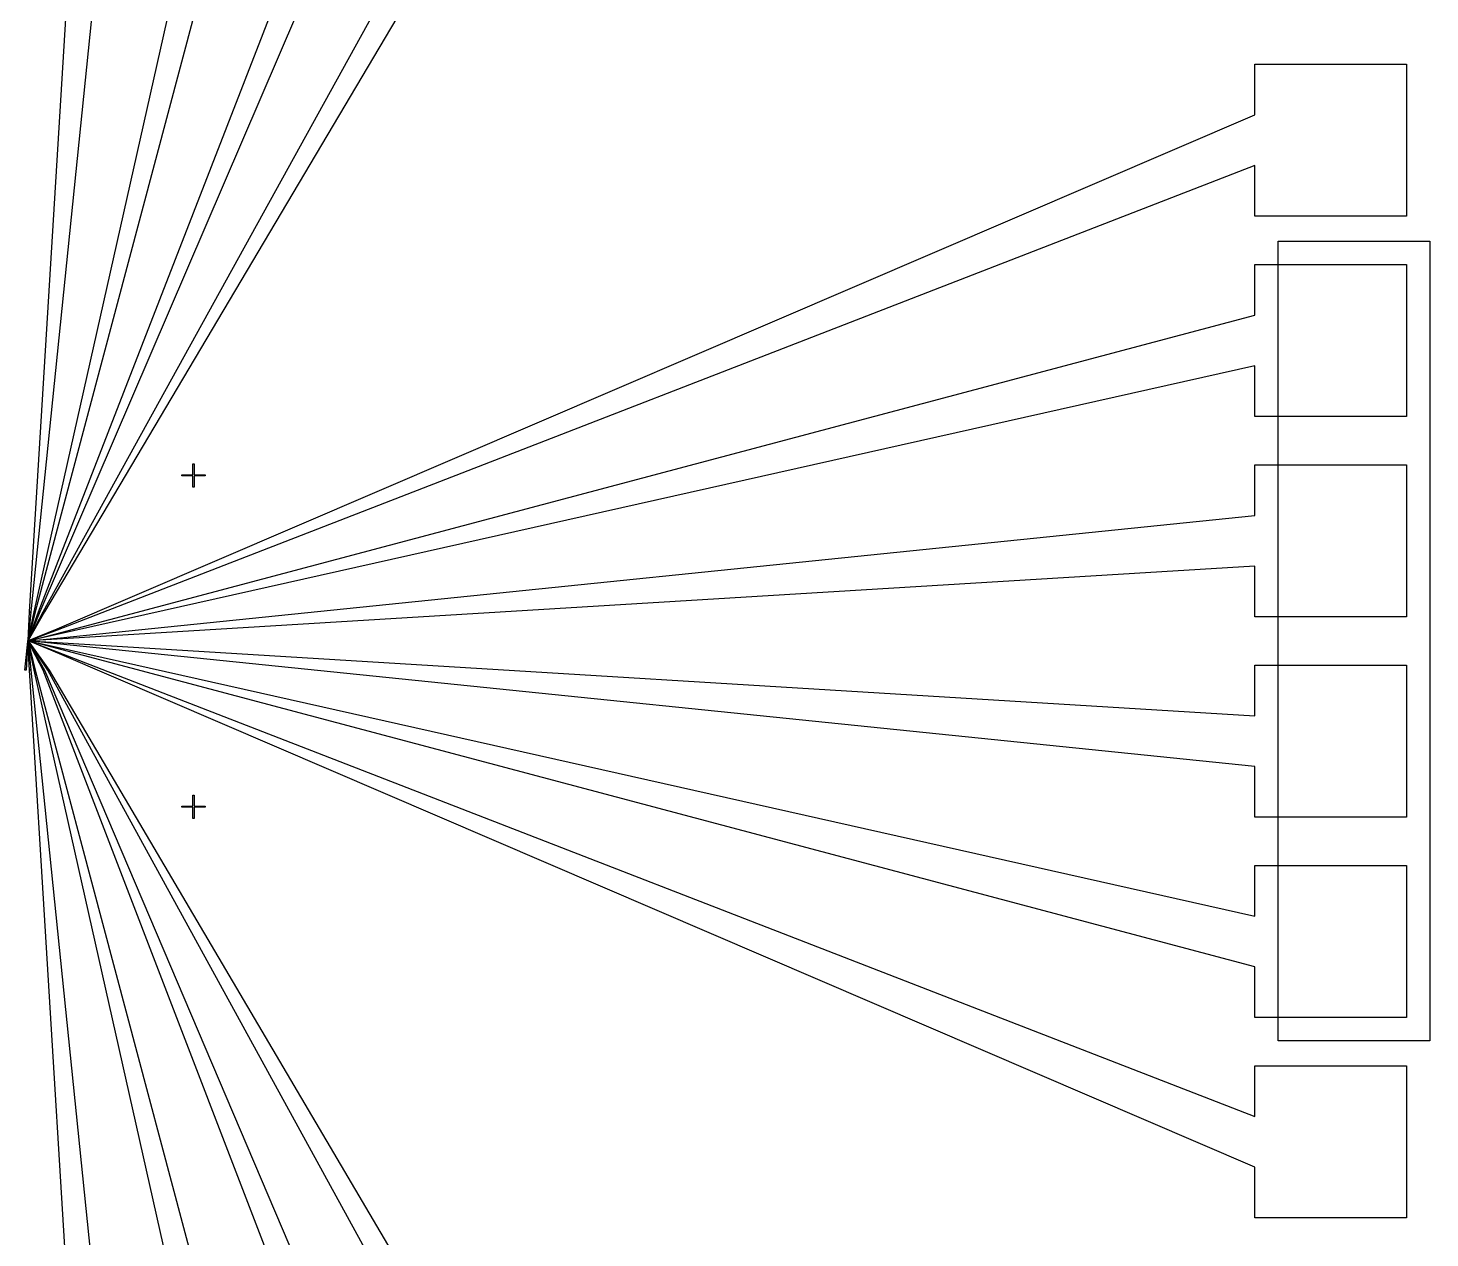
# Model space of a CAD drawing. Extents: x 0 to 6000, y 0 to 6000.
# Drawn here: x 1680 to 2880, y 3809 to 4845 of the extents above; entities that cross this region are included whole.
import ezdxf

# ---------------------------------------------------------------- set-up
doc = ezdxf.new("R2010")
doc.units = 0
doc.header["$MEASUREMENT"] = 0
for name, color, linetype in [('L11D0', 2, 'CONTINUOUS'), ('L17D0', 4, 'CONTINUOUS'), ('L1D0', 6, 'CONTINUOUS'), ('L2D0', 9, 'CONTINUOUS'), ('L3D0', 5, 'CONTINUOUS'), ('L6D0', 8, 'CONTINUOUS'), ('L7D0', 3, 'CONTINUOUS'), ('L8D0', 7, 'CONTINUOUS')]:
    doc.layers.add(name, color=color, linetype=linetype)

msp = doc.modelspace()

# ---------------------------------------------------------------- linework, layer by layer
at = {"layer": 'L11D0'}
for points in [[(1680.335, 4320.11), (1680.332, 4320.111), (1680.33, 4320.111), (1680.327, 4320.111), (1680.324, 4320.112), (1680.322, 4320.113), (1680.319, 4320.114), (1680.317, 4320.115), (1680.315, 4320.116), (1680.312, 4320.117), (1680.31, 4320.118), (1680.308, 4320.119), (1680.306, 4320.121), (1680.303, 4320.122), (1680.301, 4320.124), (1680.299, 4320.126), (1680.298, 4320.128), (1680.296, 4320.129), (1680.294, 4320.131), (1680.292, 4320.133), (1680.291, 4320.136), (1680.289, 4320.138), (1680.288, 4320.14), (1680.287, 4320.142), (1680.286, 4320.145), (1680.285, 4320.147), (1680.284, 4320.149), (1680.283, 4320.152), (1680.282, 4320.154), (1680.281, 4320.157), (1680.281, 4320.16), (1680.281, 4320.162), (1680.28, 4320.165), (1680.28, 4320.167), (1680.28, 4320.17), (1680.28, 4320.173), (1680.28, 4320.175), (1680.281, 4320.178), (1680.281, 4320.18), (1680.281, 4320.183), (1680.282, 4320.186), (1680.283, 4320.188), (1680.284, 4320.191), (1680.285, 4320.193), (1680.286, 4320.195), (1680.287, 4320.198), (1680.288, 4320.2), (1680.289, 4320.202), (1680.291, 4320.204), (1680.292, 4320.207), (1680.294, 4320.209), (1680.296, 4320.211), (1680.298, 4320.212), (1680.299, 4320.214), (1680.301, 4320.216), (1680.303, 4320.218), (1680.306, 4320.219), (1680.308, 4320.221), (1680.31, 4320.222), (1680.312, 4320.223), (1680.315, 4320.224), (1680.317, 4320.225), (1680.319, 4320.226), (1680.32, 4320.227), (1680.32, 4320.45), (1689.308, 4345.12), (1690.308, 4345.12), (1680.36, 4320.425), (1680.36, 4320.227), (1680.361, 4320.226), (1680.363, 4320.225), (1680.365, 4320.224), (1680.368, 4320.223), (1680.37, 4320.222), (1680.372, 4320.221), (1680.374, 4320.219), (1680.377, 4320.218), (1680.379, 4320.216), (1680.381, 4320.214), (1680.382, 4320.212), (1680.384, 4320.211), (1680.386, 4320.209), (1680.388, 4320.207), (1680.389, 4320.204), (1680.391, 4320.202), (1680.392, 4320.2), (1680.393, 4320.198), (1680.394, 4320.195), (1680.395, 4320.193), (1680.396, 4320.191), (1680.397, 4320.188), (1680.398, 4320.186), (1680.399, 4320.183), (1680.399, 4320.18), (1680.399, 4320.178), (1680.4, 4320.175), (1680.4, 4320.173), (1680.4, 4320.17), (1680.4, 4320.167), (1680.4, 4320.165), (1680.399, 4320.162), (1680.399, 4320.16), (1680.399, 4320.157), (1680.398, 4320.154), (1680.397, 4320.152), (1680.396, 4320.149), (1680.395, 4320.147), (1680.394, 4320.145), (1680.393, 4320.142), (1680.392, 4320.14), (1680.391, 4320.138), (1680.389, 4320.136), (1680.388, 4320.133), (1680.386, 4320.131), (1680.384, 4320.129), (1680.382, 4320.128), (1680.381, 4320.126), (1680.379, 4320.124), (1680.377, 4320.122), (1680.374, 4320.121), (1680.372, 4320.119), (1680.37, 4320.118), (1680.368, 4320.117), (1680.365, 4320.116), (1680.363, 4320.115), (1680.361, 4320.114), (1680.358, 4320.113), (1680.356, 4320.112), (1680.353, 4320.111), (1680.35, 4320.111), (1680.348, 4320.111), (1680.345, 4320.11), (1680.343, 4320.11), (1680.34, 4320.11), (1680.337, 4320.11)], [(1693.231, 4295.12), (1680.32, 4319.72), (1680.32, 4319.943), (1680.319, 4319.944), (1680.317, 4319.945), (1680.315, 4319.946), (1680.312, 4319.947), (1680.31, 4319.948), (1680.308, 4319.949), (1680.306, 4319.951), (1680.303, 4319.952), (1680.301, 4319.954), (1680.299, 4319.956), (1680.298, 4319.958), (1680.296, 4319.959), (1680.294, 4319.961), (1680.292, 4319.963), (1680.291, 4319.966), (1680.289, 4319.968), (1680.288, 4319.97), (1680.287, 4319.972), (1680.286, 4319.975), (1680.285, 4319.977), (1680.284, 4319.979), (1680.283, 4319.982), (1680.282, 4319.984), (1680.281, 4319.987), (1680.281, 4319.99), (1680.281, 4319.992), (1680.28, 4319.995), (1680.28, 4319.997), (1680.28, 4320), (1680.28, 4320.003), (1680.28, 4320.005), (1680.281, 4320.008), (1680.281, 4320.01), (1680.281, 4320.013), (1680.282, 4320.016), (1680.283, 4320.018), (1680.284, 4320.021), (1680.285, 4320.023), (1680.286, 4320.025), (1680.287, 4320.028), (1680.288, 4320.03), (1680.289, 4320.032), (1680.291, 4320.034), (1680.292, 4320.037), (1680.294, 4320.039), (1680.296, 4320.041), (1680.298, 4320.042), (1680.299, 4320.044), (1680.301, 4320.046), (1680.303, 4320.048), (1680.306, 4320.049), (1680.308, 4320.051), (1680.31, 4320.052), (1680.312, 4320.053), (1680.315, 4320.054), (1680.317, 4320.055), (1680.319, 4320.056), (1680.322, 4320.057), (1680.324, 4320.058), (1680.327, 4320.059), (1680.33, 4320.059), (1680.332, 4320.059), (1680.335, 4320.06), (1680.337, 4320.06), (1680.34, 4320.06), (1680.343, 4320.06), (1680.345, 4320.06), (1680.348, 4320.059), (1680.35, 4320.059), (1680.353, 4320.059), (1680.356, 4320.058), (1680.358, 4320.057), (1680.361, 4320.056), (1680.363, 4320.055), (1680.365, 4320.054), (1680.368, 4320.053), (1680.37, 4320.052), (1680.372, 4320.051), (1680.374, 4320.049), (1680.377, 4320.048), (1680.379, 4320.046), (1680.381, 4320.044), (1680.382, 4320.042), (1680.384, 4320.041), (1680.386, 4320.039), (1680.388, 4320.037), (1680.389, 4320.034), (1680.391, 4320.032), (1680.392, 4320.03), (1680.393, 4320.028), (1680.394, 4320.025), (1680.395, 4320.023), (1680.396, 4320.021), (1680.397, 4320.018), (1680.398, 4320.016), (1680.399, 4320.013), (1680.399, 4320.01), (1680.399, 4320.008), (1680.4, 4320.005), (1680.4, 4320.003), (1680.4, 4320), (1680.4, 4319.997), (1680.4, 4319.995), (1680.399, 4319.992), (1680.399, 4319.99), (1680.399, 4319.987), (1680.398, 4319.984), (1680.397, 4319.982), (1680.396, 4319.979), (1680.395, 4319.977), (1680.394, 4319.975), (1680.393, 4319.972), (1680.392, 4319.97), (1680.391, 4319.968), (1680.389, 4319.966), (1680.388, 4319.963), (1680.386, 4319.961), (1680.384, 4319.959), (1680.382, 4319.958), (1680.381, 4319.956), (1680.379, 4319.954), (1680.377, 4319.952), (1680.374, 4319.951), (1680.372, 4319.949), (1680.37, 4319.948), (1680.368, 4319.947), (1680.365, 4319.946), (1680.363, 4319.945), (1680.361, 4319.944), (1680.36, 4319.943), (1680.36, 4319.745), (1694.231, 4295.12)], [(1680.502, 4320.08), (1680.498, 4320.081), (1680.494, 4320.081), (1680.491, 4320.082), (1680.487, 4320.083), (1680.483, 4320.084), (1680.479, 4320.085), (1680.476, 4320.087), (1680.472, 4320.088), (1680.468, 4320.09), (1680.465, 4320.092), (1680.462, 4320.094), (1680.458, 4320.096), (1680.455, 4320.099), (1680.452, 4320.101), (1680.449, 4320.104), (1680.446, 4320.106), (1680.444, 4320.109), (1680.441, 4320.112), (1680.439, 4320.115), (1680.436, 4320.118), (1680.434, 4320.122), (1680.432, 4320.125), (1680.43, 4320.128), (1680.428, 4320.132), (1680.427, 4320.136), (1680.425, 4320.139), (1680.424, 4320.143), (1680.423, 4320.147), (1680.422, 4320.151), (1680.421, 4320.154), (1680.421, 4320.158), (1680.42, 4320.162), (1680.42, 4320.166), (1680.42, 4320.17), (1680.42, 4320.174), (1680.42, 4320.178), (1680.421, 4320.182), (1680.421, 4320.186), (1680.422, 4320.189), (1680.423, 4320.193), (1680.424, 4320.197), (1680.425, 4320.201), (1680.427, 4320.204), (1680.428, 4320.208), (1680.43, 4320.212), (1680.432, 4320.215), (1680.434, 4320.218), (1680.436, 4320.222), (1680.439, 4320.225), (1680.441, 4320.228), (1680.444, 4320.231), (1680.446, 4320.234), (1680.449, 4320.236), (1680.452, 4320.239), (1680.455, 4320.241), (1680.458, 4320.244), (1680.462, 4320.246), (1680.465, 4320.248), (1680.468, 4320.25), (1680.472, 4320.252), (1680.476, 4320.253), (1680.479, 4320.255), (1680.483, 4320.256), (1680.487, 4320.257), (1680.491, 4320.258), (1680.494, 4320.259), (1680.498, 4320.259), (1680.502, 4320.26), (1680.506, 4320.26), (1680.51, 4320.26), (1680.514, 4320.26), (1680.518, 4320.26), (1680.522, 4320.259), (1680.526, 4320.259), (1680.529, 4320.258), (1680.533, 4320.257), (1680.537, 4320.256), (1680.541, 4320.255), (1680.544, 4320.253), (1680.548, 4320.252), (1680.552, 4320.25), (1680.555, 4320.248), (1680.558, 4320.246), (1680.562, 4320.244), (1680.565, 4320.241), (1680.568, 4320.239), (1680.571, 4320.236), (1680.574, 4320.234), (1680.576, 4320.231), (1680.579, 4320.228), (1680.581, 4320.225), (1680.584, 4320.222), (1680.586, 4320.218), (1680.588, 4320.215), (1680.59, 4320.212), (1680.592, 4320.208), (1680.593, 4320.204), (1680.595, 4320.201), (1680.596, 4320.197), (1680.597, 4320.193), (1680.598, 4320.19), (1680.79, 4320.19), (1705, 4322.582), (1705, 4321.582), (1680.815, 4320.15), (1680.598, 4320.15), (1680.597, 4320.147), (1680.596, 4320.143), (1680.595, 4320.139), (1680.593, 4320.136), (1680.592, 4320.132), (1680.59, 4320.128), (1680.588, 4320.125), (1680.586, 4320.122), (1680.584, 4320.118), (1680.581, 4320.115), (1680.579, 4320.112), (1680.576, 4320.109), (1680.574, 4320.106), (1680.571, 4320.104), (1680.568, 4320.101), (1680.565, 4320.099), (1680.562, 4320.096), (1680.558, 4320.094), (1680.555, 4320.092), (1680.552, 4320.09), (1680.548, 4320.088), (1680.544, 4320.087), (1680.541, 4320.085), (1680.537, 4320.084), (1680.533, 4320.083), (1680.529, 4320.082), (1680.526, 4320.081), (1680.522, 4320.081), (1680.518, 4320.08), (1680.514, 4320.08), (1680.51, 4320.08), (1680.506, 4320.08)]]:
    msp.add_lwpolyline(points, close=True, dxfattribs=at)
for points in [[(1680.19, 4319.67), (1682.462, 4295.12), (1681.462, 4295.12), (1680.15, 4319.655)], [(1680.212, 4320.212), (1680.214, 4320.211), (1680.216, 4320.209), (1680.218, 4320.207), (1680.219, 4320.204), (1680.221, 4320.202), (1680.222, 4320.2), (1680.223, 4320.198), (1680.224, 4320.195), (1680.225, 4320.193), (1680.226, 4320.191), (1680.227, 4320.188), (1680.228, 4320.186), (1680.229, 4320.183), (1680.229, 4320.18), (1680.229, 4320.178), (1680.23, 4320.175), (1680.23, 4320.173), (1680.23, 4320.17), (1680.23, 4320.167), (1680.23, 4320.165), (1680.229, 4320.162), (1680.229, 4320.16), (1680.229, 4320.157), (1680.228, 4320.154), (1680.227, 4320.152), (1680.226, 4320.149), (1680.225, 4320.147), (1680.224, 4320.145), (1680.223, 4320.142), (1680.222, 4320.14), (1680.221, 4320.138), (1680.219, 4320.136), (1680.218, 4320.133), (1680.216, 4320.131), (1680.214, 4320.129), (1680.212, 4320.128)], [(1680.212, 4320.042), (1680.214, 4320.041), (1680.216, 4320.039), (1680.218, 4320.037), (1680.219, 4320.034), (1680.221, 4320.032), (1680.222, 4320.03), (1680.223, 4320.028), (1680.224, 4320.025), (1680.225, 4320.023), (1680.226, 4320.021), (1680.227, 4320.018), (1680.228, 4320.016), (1680.229, 4320.013), (1680.229, 4320.01), (1680.229, 4320.008), (1680.23, 4320.005), (1680.23, 4320.003), (1680.23, 4320), (1680.23, 4319.997), (1680.23, 4319.995), (1680.229, 4319.992), (1680.229, 4319.99), (1680.229, 4319.987), (1680.228, 4319.984), (1680.227, 4319.982), (1680.226, 4319.979), (1680.225, 4319.977), (1680.224, 4319.975), (1680.223, 4319.972), (1680.222, 4319.97), (1680.221, 4319.968), (1680.219, 4319.966), (1680.218, 4319.963), (1680.216, 4319.961), (1680.214, 4319.959), (1680.212, 4319.958)]]:
    msp.add_lwpolyline(points, dxfattribs=at)
at = {"layer": 'L17D0'}
for points in [[(1679.97, 4320.252), (1679.97, 4320.352), (1680.21, 4320.352), (1680.21, 4320.56), (1681.462, 4345.12), (1682.462, 4345.12), (1680.25, 4320.535), (1680.25, 4320.352), (1680.37, 4320.352), (1680.37, 4320.252)], [(1677.538, 4295.12), (1680.09, 4319.635), (1680.09, 4319.82), (1679.97, 4319.82), (1679.97, 4319.92), (1680.37, 4319.92), (1680.37, 4319.82), (1680.13, 4319.82), (1680.13, 4319.61), (1678.538, 4295.12)], [(1705, 4317.658), (1680.595, 4320.105), (1680.595, 4320.21), (1680.63, 4320.21), (1680.665, 4320.13), (1705, 4318.658)]]:
    msp.add_lwpolyline(points, close=True, dxfattribs=at)
at = {"layer": 'L1D0'}
for points in [[(1821.337, 4451.837), (1821.337, 4461.337), (1811.837, 4461.337), (1811.837, 4462.337), (1821.337, 4462.337), (1821.337, 4471.837), (1822.337, 4471.837), (1822.337, 4462.337), (1831.837, 4462.337), (1831.837, 4461.337), (1822.337, 4461.337), (1822.337, 4451.837)], [(1821.337, 4168.163), (1821.337, 4177.663), (1811.837, 4177.663), (1811.837, 4178.663), (1821.337, 4178.663), (1821.337, 4188.163), (1822.337, 4188.163), (1822.337, 4178.663), (1831.837, 4178.663), (1831.837, 4177.663), (1822.337, 4177.663), (1822.337, 4168.163)]]:
    msp.add_lwpolyline(points, close=True, dxfattribs=at)
at = {"layer": 'L2D0'}
msp.add_lwpolyline([(2750, 3977.692), (2750, 4662.308), (2880, 4662.308), (2880, 3977.692)], close=True, dxfattribs=at)
at = {"layer": 'L3D0'}
for points in [[(1680.49, 4320.28), (1680.49, 4320.32), (1705, 4330.428), (1705, 4329.428), (1680.53, 4320.28)], [(1705, 4309.812), (1680.49, 4320.02), (1680.49, 4320.06), (1680.53, 4320.06), (1705, 4310.812)]]:
    msp.add_lwpolyline(points, close=True, dxfattribs=at)
at = {"layer": 'L6D0'}
for points in [[(1705, 4329.428), (1704.4, 4329.483), (1704.4, 4329.883), (1705, 4330.428), (2730, 4770.513), (2730, 4813.846), (2860, 4813.846), (2860, 4683.846), (2730, 4683.846), (2730, 4727.179)], [(2730, 3826.154), (2730, 3869.487), (1705, 4309.812), (1704.4, 4310.217), (1704.4, 4310.617), (1705, 4310.812), (2730, 3912.821), (2730, 3956.154), (2860, 3956.154), (2860, 3826.154)]]:
    msp.add_lwpolyline(points, close=True, dxfattribs=at)
at = {"layer": 'L7D0'}
for points in [[(1680.238, 4320.135), (1680.238, 4320.152), (1680.22, 4320.152), (1680.22, 4320.188), (1680.238, 4320.188), (1680.238, 4320.44), (1685.385, 4345.12), (1915.641, 5370), (1872.308, 5370), (1872.308, 5500), (2002.308, 5500), (2002.308, 5370), (1958.974, 5370), (1686.385, 4345.12), (1680.272, 4320.415), (1680.272, 4320.188), (1680.29, 4320.188), (1680.29, 4320.152), (1680.272, 4320.152), (1680.272, 4320.135)], [(1680.39, 4320.13), (1680.39, 4320.335), (1693.231, 4345.12), (2258.718, 5370), (2215.385, 5370), (2215.385, 5500), (2345.385, 5500), (2345.385, 5370), (2302.051, 5370), (1694.231, 4345.12), (1680.43, 4320.31), (1680.43, 4320.13)], [(1681.657, 4344.52), (1681.462, 4345.12), (1744.103, 5370), (1700.769, 5370), (1700.769, 5500), (1830.769, 5500), (1830.769, 5370), (1787.436, 5370), (1682.462, 4345.12), (1682.057, 4344.52)], [(1680.47, 4320.25), (1680.47, 4320.29), (1680.55, 4320.29), (1705, 4326.505), (2730, 4598.974), (2730, 4642.308), (2860, 4642.308), (2860, 4512.308), (2730, 4512.308), (2730, 4555.641), (1705, 4325.505), (1680.575, 4320.25)], [(1872.308, 3140), (1872.308, 3270), (1915.641, 3270), (1685.385, 4295.12), (1680.238, 4319.73), (1680.238, 4319.982), (1680.22, 4319.982), (1680.22, 4320.018), (1680.238, 4320.018), (1680.238, 4320.035), (1680.272, 4320.035), (1680.272, 4320.018), (1680.29, 4320.018), (1680.29, 4319.982), (1680.272, 4319.982), (1680.272, 4319.755), (1686.385, 4295.12), (1958.974, 3270), (2002.308, 3270), (2002.308, 3140)], [(2215.385, 3140), (2215.385, 3270), (2258.718, 3270), (1697.154, 4295.12), (1680.322, 4320.025), (1680.322, 4320.068), (1680.305, 4320.068), (1680.305, 4320.102), (1680.322, 4320.102), (1680.322, 4320.12), (1680.358, 4320.12), (1680.358, 4320.102), (1680.375, 4320.102), (1680.375, 4320.068), (1680.358, 4320.068), (1680.358, 4320.05), (1698.154, 4295.12), (2302.051, 3270), (2345.385, 3270), (2345.385, 3140)], [(2730, 3997.692), (2730, 4041.026), (1705, 4313.735), (1680.55, 4320.05), (1680.47, 4320.05), (1680.47, 4320.09), (1680.575, 4320.09), (1705, 4314.735), (2730, 4084.359), (2730, 4127.692), (2860, 4127.692), (2860, 3997.692)], [(2730, 4169.231), (2730, 4212.564), (1705, 4317.658), (1704.4, 4317.923), (1704.4, 4318.323), (1705, 4318.658), (2730, 4255.897), (2730, 4299.231), (2860, 4299.231), (2860, 4169.231)]]:
    msp.add_lwpolyline(points, close=True, dxfattribs=at)
at = {"layer": 'L8D0'}
for points in [[(1689.363, 4344.52), (1689.308, 4345.12), (2087.179, 5370), (2043.846, 5370), (2043.846, 5500), (2173.846, 5500), (2173.846, 5370), (2130.513, 5370), (1690.308, 4345.12), (1689.763, 4344.52)], [(1705, 4321.582), (1704.4, 4321.777), (1704.4, 4322.177), (1705, 4322.582), (2730, 4427.436), (2730, 4470.769), (2860, 4470.769), (2860, 4340.769), (2730, 4340.769), (2730, 4384.103)], [(1700.769, 3140), (1700.769, 3270), (1744.103, 3270), (1681.462, 4295.12), (1681.657, 4295.72), (1682.057, 4295.72), (1682.462, 4295.12), (1787.436, 3270), (1830.769, 3270), (1830.769, 3140)], [(2043.846, 3140), (2043.846, 3270), (2087.179, 3270), (1693.231, 4295.12), (1693.216, 4295.72), (1693.616, 4295.72), (1694.231, 4295.12), (2130.513, 3270), (2173.846, 3270), (2173.846, 3140)]]:
    msp.add_lwpolyline(points, close=True, dxfattribs=at)

doc.saveas('drawing.dxf')
